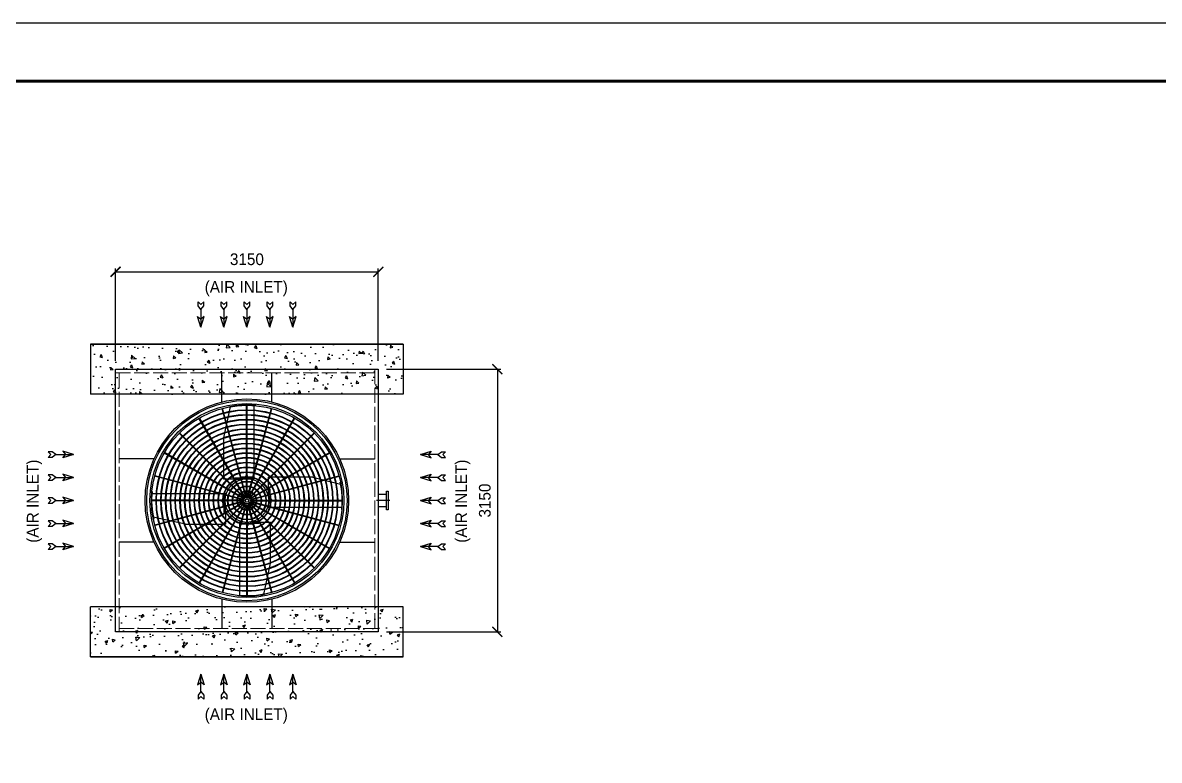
# Model space of a CAD drawing. Header units: millimetres. Extents: x 182790 to 221017, y 20795 to 41590.
# Drawn here: x 196272 to 209899, y 32746 to 41590 of the extents above; entities that cross this region are included whole.
import ezdxf
from ezdxf.enums import TextEntityAlignment as Align

# ---------------------------------------------------------------- set-up
doc = ezdxf.new("R2010")
doc.units = ezdxf.units.MM
doc.header["$LTSCALE"] = 30
doc.header["$MEASUREMENT"] = 0
doc.linetypes.add('CENTER', pattern=[2, 1.25, -0.25, 0.25, -0.25])
doc.linetypes.add('DASHED', pattern=[15, 12, -3])
doc.layers.get('0').update_dxf_attribs({"linetype": 'CONTINUOUS'})
doc.layers.get('DEFPOINTS').update_dxf_attribs({"color": 143, "linetype": 'CONTINUOUS'})
for name, color, linetype in [('center', 1, 'CENTER'), ('LINE', 7, 'CONTINUOUS'), ('냉각탑', 4, 'CONTINUOUS'), ('냉각탑_dim', 1, 'CONTINUOUS'), ('냉각탑_form', 1, 'CONTINUOUS'), ('냉각탑_text', 3, 'CONTINUOUS'), ('냉각탑_기초', 23, 'CONTINUOUS')]:
    doc.layers.add(name, color=color, linetype=linetype)
doc.styles.add('HY울릉도L', font='')
doc.styles.add('돋움', font='')
doc.styles.get('HY울릉도L').set_extended_font_data('HY울릉도L')
doc.styles.get('돋움').set_extended_font_data('Dotum')
doc.dimstyles.new('성지DIM', dxfattribs={"dimtxt": 3.5, "dimasz": 3, "dimexe": 1, "dimexo": 2.5, "dimgap": 2, "dimtad": 1, "dimdec": 0, "dimzin": 3, "dimdsep": 46, "dimtxsty": 'HY울릉도L', "dimblk": 'ARCHTICK', "dimcen": -2, "dimclrd": 256, "dimclre": 256, "dimclrt": 7, "dimadec": 0, "dimazin": 0, "dimtfac": 1, "dimtdec": 0, "dimtofl": 0, "dimtmove": 0, "dimatfit": 3, "dimfxl": 0, "dimtolj": 1, "dimtzin": 0, "dimlwe": -1, "dimarcsym": 0})

# ---------------------------------------------------------------- blocks, each defined once
blk = doc.blocks.new('냉각탑form')
at = {"layer": 'DEFPOINTS'}
blk.add_lwpolyline([(0, 297.07), (420.1, 297.07), (420.1, 0), (0, 0)], close=True, dxfattribs=at)
at = {"layer": '냉각탑_form', "const_width": 0.5}
blk.add_lwpolyline([(10, 287.07), (10, 10), (410.1, 10), (410.1, 287.07)], close=True, dxfattribs=at)
blk = doc.blocks.new('A$C1FB73ED1')
for p, q in [((1261, 1340), (967, 2438)), ((1267, 1342), (972, 2440)), ((1277, 1343), (1277, 2480)), ((1283, 1343), (1283, 2480)), ((1293, 1342), (1588, 2440)), ((1299, 1340), (1593, 2438)), ((1246, 1333), (677, 2318)), ((1251, 1336), (683, 2321)), ((1309, 1336), (1877, 2321)), ((1314, 1333), (1883, 2318)), ((1233, 1322), (429, 2126)), ((1238, 1327), (434, 2131)), ((1322, 1327), (2126, 2131)), ((1327, 1322), (2131, 2126)), ((1224, 1309), (239, 1877)), ((1227, 1314), (242, 1883)), ((1333, 1314), (2318, 1883)), ((1336, 1309), (2321, 1877)), ((1218, 1293), (120, 1588)), ((1220, 1299), (122, 1593)), ((1340, 1299), (2438, 1593)), ((1342, 1293), (2440, 1588)), ((1217, 1283), (80, 1283)), ((1217, 1277), (80, 1277)), ((1218, 1267), (120, 972)), ((1220, 1261), (122, 967)), ((1224, 1251), (239, 683)), ((1227, 1246), (242, 677)), ((1233, 1238), (429, 434)), ((1238, 1233), (434, 429)), ((1246, 1227), (677, 242)), ((1251, 1224), (683, 239)), ((1261, 1220), (967, 122)), ((1267, 1218), (972, 120)), ((1277, 1217), (1277, 80)), ((1283, 1217), (1283, 80)), ((1293, 1218), (1588, 120)), ((1299, 1220), (1593, 122)), ((1309, 1224), (1877, 239)), ((1314, 1227), (1883, 242)), ((1322, 1233), (2126, 429)), ((1327, 1238), (2131, 434)), ((1333, 1246), (2318, 677)), ((1336, 1251), (2321, 683)), ((1340, 1261), (2438, 967)), ((1342, 1267), (2440, 972)), ((1343, 1283), (2480, 1283)), ((1343, 1277), (2480, 1277))]:
    blk.add_line(p, q)
for radius in [1280, 1260, 1220, 1200]:
    blk.add_circle((1280, 1280), radius)
at = {"ltscale": 5}
for radius in [1143, 1137, 1083, 1077, 1023, 1017, 963, 957, 903, 897, 843, 837, 783, 777, 723, 717, 663, 657, 603, 597, 543, 537, 483, 477, 423, 417, 363, 357, 303, 297, 243, 237, 183, 177, 123, 117, 63, 57, 40, 21]:
    blk.add_circle((1280, 1280), radius, dxfattribs=at)
at = {"color": 7}
blk.add_circle((1280, 1280), 274, dxfattribs=at)
at = {"layer": 'LINE', "color": 7}
for p, q in [((985, 2053), (1072, 2459)), ((1368, 2478), (1368, 1567)), ((985, 2053), (985, 1550)), ((2111, 1575), (1550, 1575)), ((1550, 1429), (1550, 1575)), ((1550, 1429), (1550, 1575)), ((2111, 1575), (2457, 1488)), ((1131, 1550), (985, 1550)), ((1131, 1550), (985, 1550)), ((1131, 1567), (1369, 1567)), ((1131, 1567), (1369, 1567)), ((1131, 1567), (1131, 1549)), ((1131, 1567), (1131, 1549)), ((1131, 1549), (1230, 1549)), ((1131, 1549), (1230, 1549)), ((1330, 1549), (1369, 1549)), ((1330, 1549), (1369, 1549)), ((1369, 1567), (1369, 1549)), ((1369, 1567), (1369, 1549)), ((84, 1368), (993, 1368)), ((84, 1368), (993, 1368)), ((993, 1131), (993, 1369)), ((993, 1131), (993, 1369)), ((993, 1369), (1011, 1369)), ((993, 1369), (1011, 1369)), ((993, 1131), (993, 1369)), ((993, 1131), (993, 1369)), ((993, 1369), (1011, 1369)), ((993, 1369), (1011, 1369)), ((1011, 1330), (1011, 1369)), ((1011, 1330), (1011, 1369)), ((1011, 1330), (1011, 1369)), ((1011, 1330), (1011, 1369)), ((1549, 1429), (1549, 1330)), ((1549, 1429), (1549, 1330)), ((1567, 1429), (1549, 1429)), ((1567, 1429), (1549, 1429)), ((1567, 1429), (1567, 1191)), ((1567, 1429), (1567, 1191)), ((1011, 1131), (1011, 1230)), ((1011, 1131), (1011, 1230)), ((1011, 1131), (1011, 1230)), ((1011, 1131), (1011, 1230)), ((1549, 1230), (1549, 1191)), ((1549, 1230), (1549, 1191)), ((1567, 1191), (1549, 1191)), ((1567, 1191), (1549, 1191)), ((2476, 1192), (1567, 1192)), ((509, 985), (103, 1072)), ((993, 1131), (1011, 1131)), ((993, 1131), (1011, 1131)), ((993, 1131), (1011, 1131)), ((993, 1131), (1011, 1131)), ((1010, 1131), (1010, 985)), ((1010, 1131), (1010, 985)), ((1010, 1131), (1010, 985)), ((1010, 1131), (1010, 985)), ((1230, 1011), (1191, 1011)), ((1191, 993), (1191, 1011)), ((1230, 1011), (1191, 1011)), ((1191, 993), (1191, 1011)), ((1429, 1011), (1330, 1011)), ((1429, 1011), (1330, 1011)), ((1429, 993), (1429, 1011)), ((1429, 993), (1429, 1011)), ((1429, 1010), (1575, 1010)), ((1429, 1010), (1575, 1010)), ((1575, 507), (1575, 1010)), ((509, 985), (1010, 985)), ((509, 985), (1010, 985)), ((1429, 993), (1191, 993)), ((1429, 993), (1191, 993)), ((1192, 82), (1192, 993)), ((1575, 507), (1488, 101)), ((1167, 83), (1167, 85)), ((1393, 83), (1393, 85)), ((1513, 104), (1513, 106))]:
    blk.add_line(p, q, dxfattribs=at)
for points in [[(1272, 1594), (1269, 1588), (1272, 1581), (1280, 1581), (1284, 1588), (1280, 1594)], [(1272, 1594), (1269, 1588), (1272, 1581), (1280, 1581), (1284, 1588), (1280, 1594)], [(1594, 1288), (1588, 1291), (1581, 1288), (1581, 1280), (1588, 1276), (1594, 1280)], [(1594, 1288), (1588, 1291), (1581, 1288), (1581, 1280), (1588, 1276), (1594, 1280)], [(966, 1272), (972, 1269), (979, 1272), (979, 1280), (972, 1284), (966, 1280)], [(966, 1272), (972, 1269), (979, 1272), (979, 1280), (972, 1284), (966, 1280)], [(966, 1272), (972, 1269), (979, 1272), (979, 1280), (972, 1284), (966, 1280)], [(966, 1272), (972, 1269), (979, 1272), (979, 1280), (972, 1284), (966, 1280)], [(1288, 966), (1291, 972), (1288, 979), (1280, 979), (1276, 972), (1280, 966)], [(1288, 966), (1291, 972), (1288, 979), (1280, 979), (1276, 972), (1280, 966)]]:
    blk.add_lwpolyline(points, close=True, dxfattribs=at)
for centre, radius in [((1276, 1588), 8.5), ((1276, 1588), 8.5), ((1191, 1559), 2), ((1191, 1559), 2), ((1231, 1559), 2), ((1231, 1559), 2), ((1350, 1559), 2), ((1350, 1559), 2), ((1001, 1350), 2), ((1001, 1350), 2), ((1001, 1350), 2), ((1001, 1350), 2), ((1559, 1369), 2), ((1559, 1369), 2), ((1559, 1329), 2), ((1559, 1329), 2), ((1588, 1284), 8.5), ((1588, 1284), 8.5), ((972, 1276), 8.5), ((972, 1276), 8.5), ((972, 1276), 8.5), ((972, 1276), 8.5), ((1001, 1231), 2), ((1001, 1231), 2), ((1001, 1231), 2), ((1001, 1231), 2), ((1001, 1191), 2), ((1001, 1191), 2), ((1001, 1191), 2), ((1001, 1191), 2), ((1559, 1210), 2), ((1559, 1210), 2), ((1210, 1001), 2), ((1210, 1001), 2), ((1329, 1001), 2), ((1329, 1001), 2), ((1369, 1001), 2), ((1369, 1001), 2), ((1284, 972), 8.5), ((1284, 972), 8.5)]:
    blk.add_circle(centre, radius, dxfattribs=at)
for centre, radius, start, end in [((1280, 1483), 1000, 83.5007, 103.4595), ((1280, 1483), 998, 83.4876, 103.487), ((1481, 1280), 998, 353.4876, 13.487), ((1481, 1280), 1000, 353.5007, 13.4595), ((1079, 1280), 1000, 173.5007, 193.4595), ((1079, 1280), 998, 173.4876, 193.487), ((1280, 1077), 998, 263.4876, 283.487), ((1280, 1077), 1000, 263.5007, 283.4595)]:
    blk.add_arc(centre, radius, start, end, dxfattribs=at)
blk = doc.blocks.new('화살표 IN OUT')
at = {"layer": '냉각탑_dim'}
for p, q in [((-323, 43), (-384, 43)), ((-343, 0), (-384, 43)), ((-384, -43), (-343, 0)), ((-266, 0), (-323, 43)), ((-266, 0), (-323, -43)), ((-266, 0), (0, 0)), ((-163, 50), (-122, 0)), ((0, 0), (-163, 50)), ((-163, -50), (-122, 0)), ((0, 0), (-163, -50)), ((-323, -43), (-384, -43))]:
    blk.add_line(p, q, dxfattribs=at)
blk = doc.blocks.new('_ArchTick')
at = {"color": 0, "linetype": 'ByBlock', "const_width": 0.15}
blk.add_lwpolyline([(-0.5, -0.5), (0.5, 0.5)], dxfattribs=at)
blk = doc.blocks.new('*D44')
at = {"layer": 'DEFPOINTS', "color": 0, "transparency": 16777216}
for p in [(200535, 38603), (197385, 37435), (200535, 37435)]:
    blk.add_point(p, dxfattribs=at)
at = {"layer": '냉각탑_dim', "transparency": 16777216}
for p, q in [((197385, 37535), (197385, 38643)), ((200535, 37535), (200535, 38643))]:
    blk.add_line(p, q, dxfattribs=at)
at = {"layer": '냉각탑_dim', "lineweight": -2, "transparency": 16777216}
blk.add_line((197385, 38603), (200535, 38603), dxfattribs=at)
at = {"layer": '냉각탑_dim', "lineweight": -2, "transparency": 16777216, "xscale": 120, "yscale": 120, "zscale": 120, "rotation": 180}
blk.add_blockref('_ArchTick', (197385, 38603), dxfattribs=at)
at = {"layer": '냉각탑_dim', "lineweight": -2, "transparency": 16777216, "xscale": 120, "yscale": 120, "zscale": 120}
blk.add_blockref('_ArchTick', (200535, 38603), dxfattribs=at)
at = {"layer": '냉각탑_dim', "color": 7, "transparency": 16777216, "insert": (198960, 38753), "char_height": 140, "attachment_point": 5, "style": 'HY울릉도L'}
blk.add_mtext('\\A1;3150', dxfattribs=at)
blk = doc.blocks.new('*D45')
at = {"layer": 'DEFPOINTS', "color": 0, "transparency": 16777216}
for p in [(200535, 37435), (200535, 34285), (201963, 34285)]:
    blk.add_point(p, dxfattribs=at)
at = {"layer": '냉각탑_dim', "transparency": 16777216}
for p, q in [((200635, 37435), (202003, 37435)), ((200635, 34285), (202003, 34285))]:
    blk.add_line(p, q, dxfattribs=at)
at = {"layer": '냉각탑_dim', "lineweight": -2, "transparency": 16777216}
blk.add_line((201963, 37435), (201963, 34285), dxfattribs=at)
at = {"layer": '냉각탑_dim', "lineweight": -2, "transparency": 16777216, "xscale": 120, "yscale": 120, "zscale": 120}
for p, rotation in [((201963, 37435), 90), ((201963, 34285), 270)]:
    blk.add_blockref('_ArchTick', p, dxfattribs=dict(at, rotation=rotation))
at = {"layer": '냉각탑_dim', "color": 7, "transparency": 16777216, "insert": (201813, 35860), "char_height": 140, "attachment_point": 5, "rotation": 90, "style": 'HY울릉도L'}
blk.add_mtext('\\A1;3150', dxfattribs=at)
blk = doc.blocks.new('A$C226D569F')
at = {"layer": '냉각탑_기초', "ltscale": 30}
h = blk.add_hatch(dxfattribs=at)
h.set_pattern_fill('AR-CONC', color=256, scale=50, angle=-90, style=0)
h.set_pattern_definition([(40, (117875.86, -570.8), (-31.3761, 358.6301), [37.5, -412.5]), (95, (117875.86, -570.8), (376.0961, -69.3757), [30, -330]), (349.54856, (117873.25, -540.92), (344.72, 289.2544), [31.8701, -350.571]), (43.8158, (117975.86, -570.8), (-82.7596, 533.6207), [56.25, -618.75]), (353.36436, (117968.97, -526.34), (487.0593, 467.331), [47.8052, -525.857]), (98.81584, (117975.86, -570.8), (487.0593, 467.331), [45, -495]), (69, (117950.86, -520.8), (-201.30945, 298.4535), [37.5, -412.5]), (124, (117950.86, -520.8), (362.575, 121.6577), [30, -330]), (18.54856, (117934.1, -495.94), (161.2656, 420.1112), [31.8701, -350.571]), (52.5, (117875.86, -570.81), (166.44693, 6.07993), [0, -326, 0, -335, 0, -331.25]), (82.5, (117875.86, -570.8), (197.20586, 131.53477), [0, -191, 0, -318.5, 0, -126.25]), (122.5, (117875.86, -682.31), (-11.27744, 266.91122), [0, -125, 0, -390, 0, -517.5]), (132.5, (117875.86, -732.3), (50.0525, 291.5931), [0, -162.5, 0, -259, 0, -367.5])])
h.paths.add_polyline_path([(0, 0), (0, 600), (3750, 600), (3750, 0)])
for p, q in [((0, 0), (0, 600)), ((3750, 0), (0, 0))]:
    blk.add_line(p, q, dxfattribs=at)
blk.add_lwpolyline([(0, 0), (3750, 0), (3750, 600), (0, 600)], dxfattribs=at)

msp = doc.modelspace()

# ---------------------------------------------------------------- linework, layer by layer
at = {"ltscale": 500}
for p, q in [((197384.8, 34285.2), (197384.8, 37435.2)), ((197384.8, 37435.2), (200534.8, 37435.2)), ((198659.8, 37042.7), (198659.8, 37390.2)), ((199259.8, 37042.7), (199259.8, 37390.2)), ((200534.8, 37435.2), (200534.8, 34285.2)), ((197847, 36360.2), (197429.8, 36360.2)), ((200072.6, 36360.2), (200489.8, 36360.2)), ((197847, 35360.2), (197429.8, 35360.2)), ((200072.6, 35360.2), (200489.8, 35360.2)), ((198659.8, 34677.6), (198659.8, 34330.2)), ((199259.8, 34677.6), (199259.8, 34330.2)), ((200534.8, 34285.2), (197384.8, 34285.2))]:
    msp.add_line(p, q, dxfattribs=at)
at = {"color": 5, "linetype": 'DASHED', "lineweight": 9, "ltscale": 0.5}
for p, q in [((197384.8, 37393.2), (200534.8, 37393.2)), ((197426.8, 34285.2), (197426.8, 37435.2)), ((200492.8, 37435.2), (200492.8, 34285.2)), ((200534.8, 34327.2), (197384.8, 34327.2))]:
    msp.add_line(p, q, dxfattribs=at)
at = {"color": 3}
for p, q in [((200534.8, 35935.2), (200634.8, 35935.2)), ((200634.8, 35785.2), (200534.8, 35785.2)), ((200654.8, 35748.2), (200634.8, 35748.2))]:
    msp.add_line(p, q, dxfattribs=at)
msp.add_lwpolyline([(200634.8, 35748.2), (200634.8, 35972.7), (200654.8, 35972.7), (200654.8, 35748.2)], dxfattribs=at)
at = {"layer": 'center', "linetype": 'CENTER', "ltscale": 50}
msp.add_line((200674.8, 35860.2), (200514.8, 35860.2), dxfattribs=at)

# ---------------------------------------------------------------- block references
at = {"ltscale": 500, "xscale": -1, "rotation": 180}
msp.add_blockref('A$C226D569F', (197084.8, 37735.2), dxfattribs=at)
at = {"ltscale": 500}
msp.add_blockref('A$C226D569F', (197084.8, 33985.2), dxfattribs=at)
at = {"layer": '냉각탑', "xscale": 0.9531249996988279, "yscale": 0.9531249996988279, "zscale": 0.9531249996988279}
msp.add_blockref('A$C1FB73ED1', (197739.8, 34640.2), dxfattribs=at)
at = {"layer": '냉각탑_dim', "yscale": 0.7875000000021828, "zscale": 0.7875000000021828, "rotation": 90}
for p, xscale in [((198408.5, 37940.2), -0.7875000000021828), ((198684.2, 37940.2), -0.7875000000021828), ((198959.8, 37940.2), -0.7875000000021828), ((199235.4, 37940.2), -0.7875000000021828), ((199511, 37940.2), -0.7875000000021828), ((198408.5, 33780.2), 0.7875000000021828), ((198684.2, 33780.2), 0.7875000000021828), ((198959.8, 33780.2), 0.7875000000021828), ((199235.4, 33780.2), 0.7875000000021828), ((199511, 33780.2), 0.7875000000021828)]:
    msp.add_blockref('화살표 IN OUT', p, dxfattribs=dict(at, xscale=xscale))
at = {"layer": '냉각탑_dim', "yscale": 0.7874999999985448, "zscale": 0.7875}
for p, xscale in [((196879.8, 36411.4), 0.7875000000021828), ((201039.8, 36411.4), -0.7875000000021828), ((196879.8, 36135.8), 0.7875000000021828), ((201039.8, 36135.8), -0.7875000000021828), ((196879.8, 35860.2), 0.7875000000021828), ((201039.8, 35860.2), -0.7875000000021828), ((196879.8, 35584.5), 0.7875000000021828), ((201039.8, 35584.5), -0.7875000000021828), ((196879.8, 35308.9), 0.7875000000021828), ((201039.8, 35308.9), -0.7875000000021828)]:
    msp.add_blockref('화살표 IN OUT', p, dxfattribs=dict(at, xscale=xscale))
at = {"layer": '냉각탑_form', "xscale": 70, "yscale": 70, "zscale": 70}
msp.add_blockref('냉각탑form', (191610.3, 20795.1), dxfattribs=at)

# ---------------------------------------------------------------- texts
at = {"layer": '냉각탑_text', "style": '돋움'}
for p in [(198952.3, 38422.8), (198952.3, 33297.9)]:
    msp.add_text('(AIR INLET)', height=140, dxfattribs=at).set_placement(p, align=Align.MIDDLE_CENTER)
for p in [(196391.3, 35852.6), (201527.9, 35852.6)]:
    msp.add_text('(AIR INLET)', height=140, rotation=90, dxfattribs=at).set_placement(p, align=Align.MIDDLE_CENTER)

# ---------------------------------------------------------------- dimensions: what is measured, and where the dimension line sits
at = {"layer": '냉각탑_dim'}
dim = msp.add_linear_dim(base=(200534.8, 38602.7), p1=(197384.8, 37435.2), p2=(200534.8, 37435.2), dimstyle='성지DIM', override={"dimscale": 40}, dxfattribs=at)
dim.commit()
dim.dimension.update_dxf_attribs({"geometry": '*D44', "text_midpoint": (198959.8, 38752.7)})
dim = msp.add_linear_dim(base=(201962.7, 34285.2), p1=(200534.8, 37435.2), p2=(200534.8, 34285.2), angle=90, dimstyle='성지DIM', override={"dimscale": 40}, dxfattribs=at)
dim.commit()
dim.dimension.update_dxf_attribs({"geometry": '*D45', "text_midpoint": (201812.7, 35860.2)})

doc.saveas('drawing.dxf')
